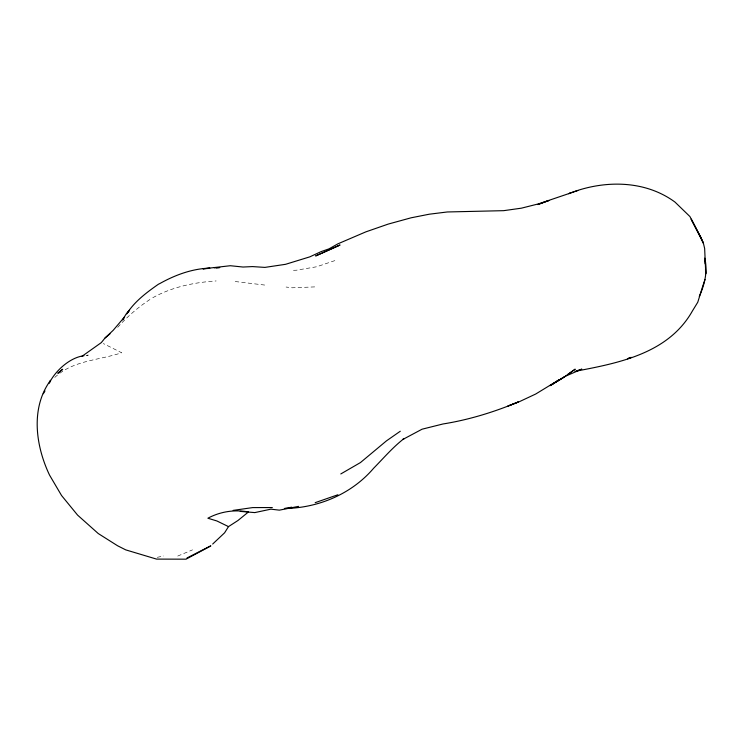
<?xml version="1.0" encoding="UTF-8"?>
<svg xmlns="http://www.w3.org/2000/svg" width="743" height="743" viewBox="0 0 743 743"><rect width="100%" height="100%" fill="white"/><g stroke="black" fill="none" stroke-linecap="round" stroke-linejoin="round"><path stroke-width="0.56" stroke-dasharray="3.71 2.79" d="M54.768 377.435C73.037 360.169 99.098 360.429 121.629 352.739L103.342 343.563M149.91 299.503C137.659 307.556 126.551 317.326 116.93 328.146M152.779 297.739C172.2 286.928 194.174 282.368 216.157 280.947M177.716 556.061L192.567 549.848M334.87 260.607L316.797 266.737L296.234 270.229L291.21 270.322M86.095 355.544L88.268 355.089L86.132 355.423M157.247 557.324L163.701 555.987M314.707 286.9L292.287 287.792L286.064 287.03M235.187 281.532L267.081 285.34"/><path stroke-width="1.11" d="M699.274 296.466C704.735 284.411 707.856 271.39 704.791 258.248M702.72 286.241L697.77 302.225L692.402 310.992C668.403 353.547 618.752 363.067 574.998 371.351M702.943 285.591L704.996 279.507M49.642 382.348L50.552 380.314C30.314 407.916 35.627 445.819 49.53 475.074L61.548 495.507L77.588 515.113L98.262 533.548L117.598 545.771L125.743 549.876L156.559 559.107L186.047 559.173L210.882 545.91M49.131 383.397C55.131 370.943 70.018 357.327 83.996 355.758M122.688 319.917L125.92 314.326L129.523 310.249L126.719 313.843C134.65 301.417 146.51 292.566 158.417 284.225L159.884 283.52C175.134 274.975 192.205 268.678 209.795 268.112M43.326 393.725L44.979 390.948M123.292 318.961L124.406 317.085L113.233 330.264L105.051 337.972L101.336 342.588L81.767 356.473M228.5 526.611L216.91 520.973L207.864 518.215C220.485 511.49 234.528 509.401 248.478 511.946L237.964 520.499L228.5 526.611L224.6 532.805L212.674 544.052M105.051 337.972L110.001 333.848M550.08 385.701L559.293 379.645L535.675 394.041L519.403 401.666L507.915 406.068L518.456 401.889C494.271 412.012 468.991 419.814 443.079 423.956L422.08 429.194L402.882 439.429L403.997 438.602C392.703 447.379 383.611 458.106 373.636 468.239C351.55 494.132 318.06 508.101 284.393 508.518L291.72 507.181M567.875 374.388L575.221 369.169L564.513 376.794L550.554 385.366M400.282 431.237L386.444 440.878L360.466 462.555L340.796 473.95M551.77 384.716L564.754 376.617M558.086 380.769L565.664 376.144L581.797 369.132L577.07 370.683M210.445 545.975L187.004 557.956M538.526 204.279L537.756 204.566L549.012 200.471L539.567 203.898M315.181 502.667L337.87 494.773M577.794 190.533L568.646 193.672C602.833 180.029 644.32 179.527 674.997 202.087L689.922 216.538L701.151 238.187L703.389 243.184L704.652 248.524L705.776 273.758L705.478 269.337M570.16 193.152L538.647 203.833L521.372 208.179L503.661 210.668L447.305 211.969L429.268 214.207L411.12 217.801L388.227 224.089L365.872 231.853L337.889 243.843L329.01 248.859L321.162 251.598L309.84 256.846L285.563 264.313L264.907 267.396L252.471 266.588L243.035 267.034L230.33 265.725L202.988 268.836L209.61 268.353M298.584 506.364L279.349 510.153L270.898 509.159L254.784 512.596L240.193 511.398M233.116 510.395L252.629 507.599L272.319 507.553M216.222 267.87L219.529 267.638M214.244 267.833L219.798 267.499M704.745 258.313L705.116 263.83M60.034 371.463L57.833 373.274L62.681 369.29L60.034 371.463M337.675 246.109L315.645 255.945L340.043 244.986L337.675 246.109M631.178 357.383L627.603 358.702L631.178 357.383M700.584 236.887L691.166 219.12L703.389 243.184L700.584 236.887"/></g></svg>
